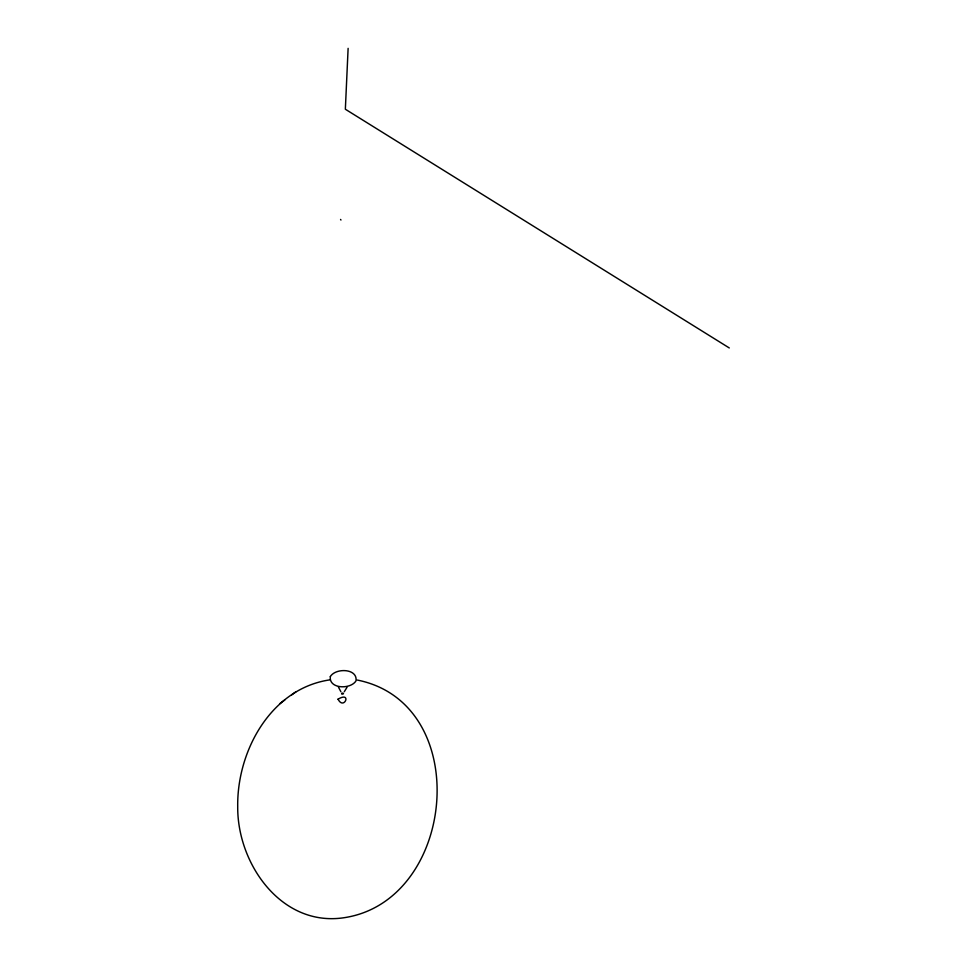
<?xml version="1.0" encoding="UTF-8"?>
<svg xmlns="http://www.w3.org/2000/svg" width="967" height="967" viewBox="0 0 967 967"><rect width="100%" height="100%" fill="white"/><g stroke="black" fill="none" stroke-linecap="round" stroke-linejoin="round"><path stroke-width="1.45" d="M348.12 48.35L345.352 109.235L729.287 347.951M344.264 691.743L347.117 687.138M329.65 679.898C270.772 688.649 236.903 751.202 237.713 806.563C237.145 863.398 280.974 926.724 343.333 917.828C456.521 901.703 474.471 703.529 357.319 680.055M341.81 693.17C340.432 694.91 345.219 693.943 342.802 693.025M279.608 703.783L284.83 699.951M291.623 694.935L295.866 691.816M338.438 687.09L340.892 691.731M340.565 219.424L340.952 220.041M330.339 676.562C328.587 689.06 350.707 689.652 356.013 680.841C357.778 668.342 335.658 667.738 330.339 676.562M338.039 699.165C344.095 710.975 352.218 690.897 338.039 699.165"/></g></svg>
